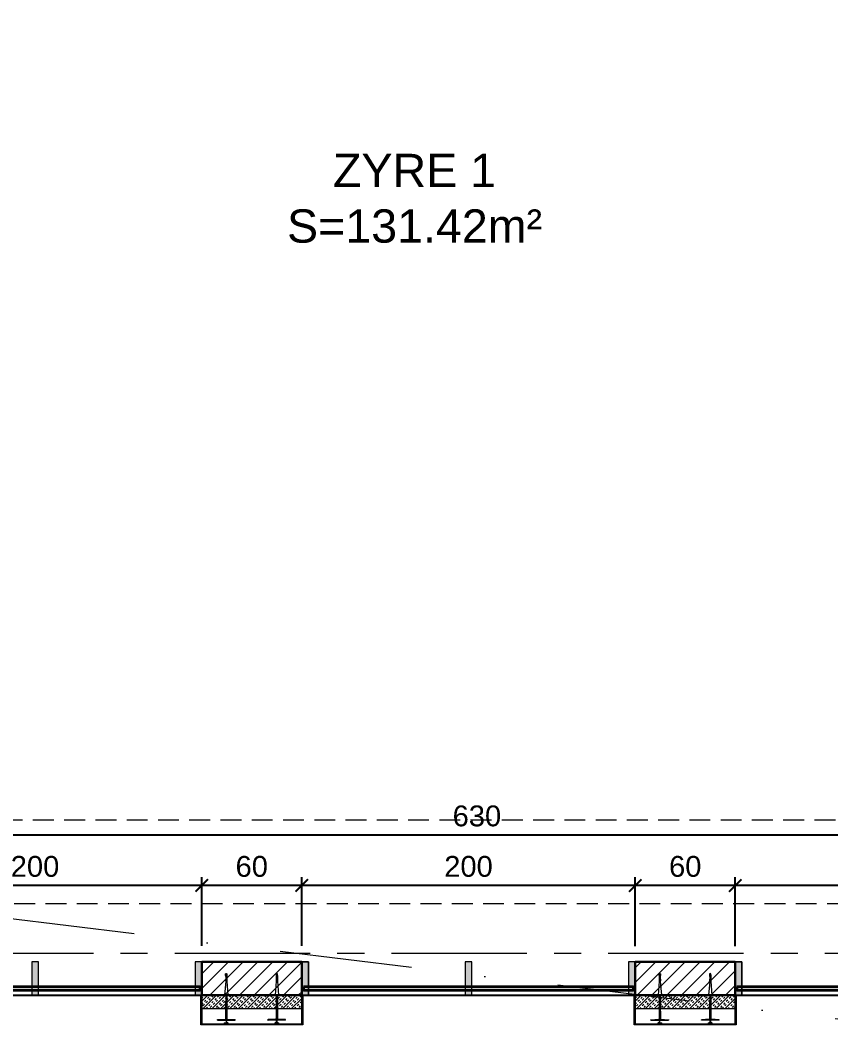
# Model space of a CAD drawing. Header units: centimetres. Extents: x 79741 to 85142, y -55119 to -48201.
# Drawn here: x 80725 to 81211, y -54150 to -53537 of the extents above; entities that cross this region are included whole.
import ezdxf

# ---------------------------------------------------------------- set-up
doc = ezdxf.new("R2010")
doc.units = ezdxf.units.CM
doc.header["$LTSCALE"] = 50
doc.header["$MEASUREMENT"] = 0
for name, pattern in [('AUSGEZOGEN', [0]), ('AXES', [2, 1.25, -0.25, 0.25, -0.25]), ('CACHE', [0.375, 0.25, -0.125]), ('CORNER', [20, 0, -20]), ('Dot & Dashed', [335.138881, 158.75, -88.194444, 0, -88.194437])]:
    doc.linetypes.add(name, pattern=pattern)
doc.layers.get('0').update_dxf_attribs({"color": 8})
for name, color, linetype in [('AXES', 10, 'AXES'), ('BORD', 5, 'Continuous'), ('COTE 50ème', 1, 'Continuous'), ('FASADA', 150, 'Continuous'), ('TEXTE', 7, 'Continuous')]:
    doc.layers.add(name, color=color, linetype=linetype)
for name, color, linetype, lineweight in [('BETON CACHE', 4, 'CACHE', 5), ('ISOLATION', 252, 'Continuous', 0), ('MACONNERIE COUPE', 7, 'Continuous', 30), ('MACONNERIE HACHURE', 253, 'Continuous', 13), ('WD_Corner', 154, 'Continuous', 5), ('WD_Dowel', 154, 'Continuous', 5), ('WD_Text_Legende', 154, 'AUSGEZOGEN', 5)]:
    doc.layers.add(name, color=color, linetype=linetype, lineweight=lineweight)
doc.layers.add('FMULT', color=150, linetype='Continuous', plot=False)
doc.layers.add('WD_Assist1', color=6, linetype='CORNER', lineweight=0, plot=False)
doc.styles.add('RS_TEXT_1.50', font='arial.ttf', dxfattribs={"height": 12.5})
doc.styles.add('RS_TXT_50', font='arial.ttf', dxfattribs={"height": 12.5})
doc.dimstyles.new('RS_50CM_LINEAIRE', dxfattribs={"dimscale": 5, "dimtxt": 12.5, "dimasz": 1.5, "dimexe": 1, "dimexo": 2.5, "dimgap": 1, "dimtad": 1, "dimdec": 1, "dimrnd": 0.5, "dimdsep": 46, "dimtxsty": 'RS_TXT_50', "dimblk1": 'ARCHTICK', "dimblk2": 'ARCHTICK', "dimsah": 1, "dimcen": 2.5, "dimdle": 1, "dimclrt": 4, "dimadec": 0, "dimazin": 2, "dimtfac": 1, "dimtdec": 1, "dimtix": 1, "dimtmove": 2, "dimatfit": 3, "dimfxl": 1, "dimtolj": 1, "dimtzin": 0, "dimarcsym": 0})

# ---------------------------------------------------------------- blocks, each defined once
blk = doc.blocks.new('A$Cb99fd45a')
at = {"layer": 'AXES', "lineweight": 5, "ltscale": 1.3}
blk.add_line((3195, -3235), (-1985, -3235), dxfattribs=at)
blk = doc.blocks.new('ankeri')
at = {"layer": 'WD_Assist1'}
for p, q in [((-29.75, 0.39), (-30, 0)), ((-30, 0), (-29.75, -0.39)), ((-2.76, 0.39), (-29.75, 0.39)), ((-2.54, 0.59), (-2.76, 0.39)), ((-2.32, 5.2), (-2.54, 0.59)), ((-2.22, 5.3), (-2.32, 5.2)), ((-2, 5.3), (-2.22, 5.3)), ((-2, -5.3), (-2, 5.3)), ((-29.75, -0.39), (-2.76, -0.39)), ((-2.76, -0.39), (-2.54, -0.59)), ((-2.54, -0.59), (-2.32, -5.2)), ((-2.32, -5.2), (-2.22, -5.3)), ((-2.22, -5.3), (-2, -5.3))]:
    blk.add_line(p, q, dxfattribs=at)
at = {"layer": 'WD_Corner', "lineweight": 5}
blk.add_lwpolyline([(-2, 0.1), (-1.85, 0.1, -1), (-1.75, 0.1), (-0.25, 0.1, 0.185242), (-0.1, 0.55), (-0.1, 0.72), (-0.15, 0.73), (-0.15, 0.74), (-0.1, 0.75), (-0.1, 0.85), (-0.3, 0.85), (-0.3, 0.8), (-0.32, 0.8), (-0.33, 0.85), (-0.38, 0.85), (-0.5, 0.73), (-0.47, 0.68), (-0.48, 0.68), (-0.53, 0.7), (-0.54, 0.69), (-0.51, 0.65), (-0.54, 0.62), (-0.61, 0.69), (-0.4, 0.9), (-0.1, 0.9), (-0.1, 1.4), (0, 1.4), (0.05, 1.2), (0, 1.2), (0.05, 1.1), (0, 1.1), (0.25, 1), (0, 1), (0, -1), (0.25, -1), (0, -1.1), (0.05, -1.1), (0, -1.2), (0.05, -1.2), (0, -1.4), (-0.1, -1.4), (-0.1, -0.9), (-0.4, -0.9), (-0.61, -0.69), (-0.54, -0.62), (-0.51, -0.65), (-0.54, -0.69), (-0.53, -0.7), (-0.48, -0.68), (-0.47, -0.68), (-0.5, -0.73), (-0.38, -0.85), (-0.33, -0.85), (-0.32, -0.8), (-0.3, -0.8), (-0.3, -0.85), (-0.1, -0.85), (-0.1, -0.75), (-0.15, -0.74), (-0.15, -0.73), (-0.1, -0.72), (-0.1, -0.55, 0.185242), (-0.25, -0.1), (-1.75, -0.1, -1), (-1.85, -0.1), (-2, -0.1)], format="xyb", close=True, dxfattribs=at)
at = {"layer": 'WD_Dowel'}
for p, q in [((-29.75, 0.39), (-30, 0)), ((-30, 0), (-29.75, -0.39)), ((-28.88, 0.39), (-29.75, 0.39)), ((-29.47, 0.05), (-29.25, 0.09)), ((-29.47, 0.05), (-29.47, -0.05)), ((-29.25, 0.29), (-29.04, 0.37)), ((-29.25, 0.29), (-29.25, -0.29)), ((-28.88, 0.39), (-29.04, 0.34)), ((-29.04, 0.34), (-29.04, 0.37)), ((-28.82, 0.39), (-28.88, 0.39)), ((-28.82, 0.39), (-28.82, 0.34)), ((-28.82, 0.34), (-28.66, 0.39)), ((-28.61, 0.39), (-28.66, 0.39)), ((-28.61, 0.39), (-28.66, 0.39)), ((-28.61, 0.39), (-28.61, 0.34)), ((-28.61, 0.34), (-28.44, 0.39)), ((-28.39, 0.39), (-28.44, 0.39)), ((-28.39, 0.39), (-28.39, 0.34)), ((-28.39, 0.34), (-28.23, 0.39)), ((-28.17, 0.39), (-28.23, 0.39)), ((-28.17, 0.39), (-28.17, 0.34)), ((-28.17, 0.34), (-28.01, 0.39)), ((-27.96, 0.39), (-28.01, 0.39)), ((-27.96, 0.39), (-27.96, 0.34)), ((-27.96, 0.34), (-25.61, 0.39)), ((-25.56, 0.39), (-25.61, 0.39)), ((-25.56, 0.39), (-25.56, 0.34)), ((-25.56, 0.34), (-25.4, 0.39)), ((-25.34, 0.39), (-25.4, 0.39)), ((-25.34, 0.34), (-17.05, 0.99)), ((-25.34, 0.39), (-25.34, 0.34)), ((-17, 0.99), (-17.05, 0.99)), ((-17, 0.99), (-17, 0.34)), ((-17, 0.34), (-9.36, 0.39)), ((-9.3, 0.39), (-9.36, 0.39)), ((-9.3, 0.39), (-9.3, 0.34)), ((-9.3, 0.34), (-9.14, 0.39)), ((-9.09, 0.39), (-9.14, 0.39)), ((-9.09, 0.39), (-9.09, 0.34)), ((-9.09, 0.34), (-8.93, 0.39)), ((-8.87, 0.39), (-8.93, 0.39)), ((-8.87, 0.39), (-8.87, 0.34)), ((-8.87, 0.34), (-8.71, 0.39)), ((-8.66, 0.39), (-8.71, 0.39)), ((-8.66, 0.39), (-8.66, 0.34)), ((-8.66, 0.34), (-8.5, 0.39)), ((-8.44, 0.39), (-8.5, 0.39)), ((-8.44, 0.39), (-8.44, 0.34)), ((-8.44, 0.34), (-8.28, 0.39)), ((-8.23, 0.39), (-8.28, 0.39)), ((-8.23, 0.39), (-8.23, 0.34)), ((-8.23, 0.34), (-8.06, 0.39)), ((-8.01, 0.39), (-8.06, 0.39)), ((-8.01, 0.39), (-8.01, 0.34)), ((-8.01, 0.34), (-7.85, 0.39)), ((-7.79, 0.39), (-7.85, 0.39)), ((-7.79, 0.39), (-7.79, 0.34)), ((-7.79, 0.34), (-7.63, 0.39)), ((-7.58, 0.39), (-7.63, 0.39)), ((-7.58, 0.39), (-7.58, 0.34)), ((-7.58, 0.34), (-7.42, 0.39)), ((-7.42, 0.39), (-2.76, 0.39)), ((-2.32, 5.2), (-2.54, 0.74)), ((-2.54, 0.74), (-2.54, -0.74)), ((-2.54, 0.74), (-2.11, 0.74)), ((-2.11, 0.1), (-2.54, 0.1)), ((-2.11, 2.94), (-2.32, 2.94)), ((-2.32, 2.94), (-2.32, 0.74)), ((-2.32, 0.1), (-2.32, 0.74)), ((-2, 5.3), (-2.22, 5.3)), ((-2.11, 5.3), (-2.11, -5.3)), ((-2, 5.3), (-2, -5.3)), ((-29.75, -0.39), (-28.88, -0.39)), ((-29.25, -0.1), (-29.47, -0.05)), ((-29.25, -0.29), (-29.04, -0.37)), ((-29.04, -0.37), (-29.04, -0.34)), ((-29.04, -0.34), (-28.88, -0.39)), ((-28.82, -0.39), (-28.88, -0.39)), ((-28.82, -0.39), (-28.82, -0.34)), ((-28.82, -0.34), (-28.66, -0.39)), ((-28.61, -0.39), (-28.66, -0.39)), ((-28.61, -0.39), (-28.61, -0.34)), ((-28.61, -0.34), (-28.44, -0.39)), ((-28.39, -0.39), (-28.44, -0.39)), ((-28.39, -0.39), (-28.39, -0.34)), ((-28.39, -0.34), (-28.23, -0.39)), ((-28.17, -0.39), (-28.23, -0.39)), ((-28.17, -0.39), (-28.17, -0.34)), ((-28.17, -0.34), (-28.01, -0.39)), ((-27.96, -0.39), (-28.01, -0.39)), ((-27.96, -0.39), (-27.96, -0.34)), ((-27.96, -0.34), (-25.61, -0.39)), ((-25.56, -0.39), (-25.61, -0.39)), ((-25.56, -0.39), (-25.56, -0.34)), ((-25.56, -0.34), (-25.4, -0.39)), ((-25.34, -0.39), (-25.4, -0.39)), ((-25.34, -0.39), (-25.34, -0.34)), ((-25.34, -0.34), (-17.05, -0.99)), ((-17, -0.99), (-17.05, -0.99)), ((-17, -0.99), (-17, -0.34)), ((-17, -0.34), (-9.36, -0.39)), ((-9.3, -0.39), (-9.36, -0.39)), ((-9.3, -0.39), (-9.3, -0.34)), ((-9.3, -0.34), (-9.14, -0.39)), ((-9.09, -0.39), (-9.14, -0.39)), ((-9.09, -0.39), (-9.09, -0.34)), ((-9.09, -0.34), (-8.93, -0.39)), ((-8.87, -0.39), (-8.93, -0.39)), ((-8.87, -0.39), (-8.87, -0.34)), ((-8.87, -0.34), (-8.71, -0.39)), ((-8.66, -0.39), (-8.71, -0.39)), ((-8.66, -0.39), (-8.66, -0.34)), ((-8.66, -0.34), (-8.5, -0.39)), ((-8.44, -0.39), (-8.5, -0.39)), ((-8.44, -0.39), (-8.44, -0.34)), ((-8.44, -0.34), (-8.28, -0.39)), ((-8.23, -0.39), (-8.28, -0.39)), ((-8.23, -0.39), (-8.23, -0.34)), ((-8.23, -0.34), (-8.06, -0.39)), ((-8.01, -0.39), (-8.06, -0.39)), ((-8.01, -0.39), (-8.01, -0.34)), ((-8.01, -0.34), (-7.85, -0.39)), ((-7.79, -0.39), (-7.85, -0.39)), ((-7.79, -0.39), (-7.79, -0.34)), ((-7.79, -0.34), (-7.63, -0.39)), ((-7.58, -0.39), (-7.63, -0.39)), ((-7.58, -0.39), (-7.58, -0.34)), ((-7.58, -0.34), (-7.42, -0.39)), ((-7.42, -0.39), (-2.76, -0.39)), ((-2.11, -0.1), (-2.54, -0.1)), ((-2.54, -0.74), (-2.11, -0.74)), ((-2.54, -0.74), (-2.32, -5.2)), ((-2.32, -0.74), (-2.32, -0.1)), ((-2.22, -2.94), (-2.32, -0.74)), ((-2.11, -2.94), (-2.22, -2.94)), ((-2, -5.3), (-2.22, -5.3))]:
    blk.add_line(p, q, dxfattribs=at)
for centre, major_axis, start_param, end_param in [((-2.76, 0.59), (0.216, 0), -1.570795, 0), ((-2.22, 5.2), (0.108, 0), 1.570796, 3.141593), ((-2.76, -0.59), (-0.216, 0), 3.141593, 4.712389), ((-2.22, -5.2), (0.108, 0), 3.141593, 4.712389)]:
    blk.add_ellipse(centre, major_axis=major_axis, ratio=0.909091, start_param=start_param, end_param=end_param, dxfattribs=at)
blk = doc.blocks.new('_ArchTick')
at = {"color": 0, "linetype": 'ByBlock', "const_width": 0.15}
blk.add_lwpolyline([(-0.5, -0.5), (0.5, 0.5)], dxfattribs=at)
blk = doc.blocks.new('*D932')
at = {"layer": 'COTE 50ème', "color": 0, "lineweight": -2, "ltscale": 0.5, "transparency": 16777216}
for p, q in [((80573.9, -54134.86), (80573.9, -54472.62)), ((81873.66, -54264.86), (81873.66, -54472.62)), ((80568.9, -54467.62), (81878.66, -54467.62))]:
    blk.add_line(p, q, dxfattribs=at)
at = {"layer": 'Defpoints', "color": 0, "ltscale": 0.5, "transparency": 16777216}
for p in [(80573.9, -54122.36), (81873.66, -54252.36), (81873.66, -54467.62)]:
    blk.add_point(p, dxfattribs=at)
at = {"layer": 'COTE 50ème', "color": 0, "lineweight": -2, "ltscale": 0.5, "transparency": 16777216, "xscale": 7.5, "yscale": 7.5, "zscale": 7.5, "rotation": 180}
blk.add_blockref('_ArchTick', (80573.9, -54467.62), dxfattribs=at)
at = {"layer": 'COTE 50ème', "color": 0, "lineweight": -2, "ltscale": 0.5, "transparency": 16777216, "xscale": 7.5, "yscale": 7.5, "zscale": 7.5}
blk.add_blockref('_ArchTick', (81873.66, -54467.62), dxfattribs=at)
at = {"layer": 'COTE 50ème', "color": 4, "ltscale": 0.5, "transparency": 16777216, "insert": (81223.78, -54456.23), "char_height": 12.5, "attachment_point": 5, "style": 'RS_TXT_50'}
blk.add_mtext('\\A1;1300', dxfattribs=at)
blk = doc.blocks.new('*D946')
at = {"layer": 'COTE 50ème', "color": 0, "lineweight": -2, "ltscale": 0.5, "transparency": 16777216}
for p, q in [((81318.64, -54026.23), (80678.64, -54026.23)), ((81313.64, -54059.86), (81313.64, -54021.23)), ((80683.64, -54029.86), (80683.64, -54031.23))]:
    blk.add_line(p, q, dxfattribs=at)
at = {"layer": 'Defpoints', "color": 0, "ltscale": 0.5, "transparency": 16777216}
for p in [(80683.64, -54017.36), (80683.64, -54026.23), (81313.64, -54072.36)]:
    blk.add_point(p, dxfattribs=at)
at = {"layer": 'COTE 50ème', "color": 0, "lineweight": -2, "ltscale": 0.5, "transparency": 16777216, "xscale": 7.5, "yscale": 7.5, "zscale": 7.5, "rotation": 180}
blk.add_blockref('_ArchTick', (80683.64, -54026.23), dxfattribs=at)
at = {"layer": 'COTE 50ème', "color": 0, "lineweight": -2, "ltscale": 0.5, "transparency": 16777216, "xscale": 7.5, "yscale": 7.5, "zscale": 7.5}
blk.add_blockref('_ArchTick', (81313.64, -54026.23), dxfattribs=at)
at = {"layer": 'COTE 50ème', "color": 4, "ltscale": 0.5, "transparency": 16777216, "insert": (80998.64, -54014.85), "char_height": 12.5, "attachment_point": 5, "style": 'RS_TXT_50'}
blk.add_mtext('\\A1;630', dxfattribs=at)
blk = doc.blocks.new('*D1137')
at = {"layer": 'COTE 50ème', "color": 0, "lineweight": -2, "ltscale": 0.5, "transparency": 16777216}
for p, q in [((81313.64, -54056.53), (81148.6, -54056.53)), ((81153.6, -54092.85), (81153.6, -54051.53)), ((81308.64, -54090.08), (81308.64, -54051.53))]:
    blk.add_line(p, q, dxfattribs=at)
at = {"layer": 'Defpoints', "color": 0, "ltscale": 0.5, "transparency": 16777216}
for p in [(81153.6, -54056.53), (81153.6, -54105.35), (81308.64, -54102.58)]:
    blk.add_point(p, dxfattribs=at)
at = {"layer": 'COTE 50ème', "color": 0, "lineweight": -2, "ltscale": 0.5, "transparency": 16777216, "xscale": 7.5, "yscale": 7.5, "zscale": 7.5, "rotation": 180}
blk.add_blockref('_ArchTick', (81153.6, -54056.53), dxfattribs=at)
at = {"layer": 'COTE 50ème', "color": 0, "lineweight": -2, "ltscale": 0.5, "transparency": 16777216, "xscale": 7.5, "yscale": 7.5, "zscale": 7.5}
blk.add_blockref('_ArchTick', (81308.64, -54056.53), dxfattribs=at)
at = {"layer": 'COTE 50ème', "color": 4, "ltscale": 0.5, "transparency": 16777216, "insert": (81231.12, -54045.14), "char_height": 12.5, "attachment_point": 5, "style": 'RS_TXT_50'}
blk.add_mtext('\\A1;155', dxfattribs=at)
blk = doc.blocks.new('*D1138')
at = {"layer": 'COTE 50ème', "color": 0, "lineweight": -2, "ltscale": 0.5, "transparency": 16777216}
for p, q in [((81158.6, -54056.53), (81088.6, -54056.53)), ((81093.6, -54092.85), (81093.6, -54051.53)), ((81153.6, -54092.85), (81153.6, -54051.53))]:
    blk.add_line(p, q, dxfattribs=at)
at = {"layer": 'Defpoints', "color": 0, "ltscale": 0.5, "transparency": 16777216}
for p in [(81093.6, -54056.53), (81093.6, -54105.35), (81153.6, -54105.35)]:
    blk.add_point(p, dxfattribs=at)
at = {"layer": 'COTE 50ème', "color": 0, "lineweight": -2, "ltscale": 0.5, "transparency": 16777216, "xscale": 7.5, "yscale": 7.5, "zscale": 7.5, "rotation": 180}
blk.add_blockref('_ArchTick', (81093.6, -54056.53), dxfattribs=at)
at = {"layer": 'COTE 50ème', "color": 0, "lineweight": -2, "ltscale": 0.5, "transparency": 16777216, "xscale": 7.5, "yscale": 7.5, "zscale": 7.5}
blk.add_blockref('_ArchTick', (81153.6, -54056.53), dxfattribs=at)
at = {"layer": 'COTE 50ème', "color": 4, "ltscale": 0.5, "transparency": 16777216, "insert": (81123.6, -54045.14), "char_height": 12.5, "attachment_point": 5, "style": 'RS_TXT_50'}
blk.add_mtext('\\A1;60', dxfattribs=at)
blk = doc.blocks.new('*D1139')
at = {"layer": 'COTE 50ème', "color": 0, "lineweight": -2, "ltscale": 0.5, "transparency": 16777216}
for p, q in [((81098.6, -54056.53), (80888.6, -54056.53)), ((80893.6, -54092.84), (80893.6, -54051.53)), ((81093.6, -54092.85), (81093.6, -54051.53))]:
    blk.add_line(p, q, dxfattribs=at)
at = {"layer": 'Defpoints', "color": 0, "ltscale": 0.5, "transparency": 16777216}
for p in [(80893.6, -54056.53), (80893.6, -54105.34), (81093.6, -54105.35)]:
    blk.add_point(p, dxfattribs=at)
at = {"layer": 'COTE 50ème', "color": 0, "lineweight": -2, "ltscale": 0.5, "transparency": 16777216, "xscale": 7.5, "yscale": 7.5, "zscale": 7.5, "rotation": 180}
blk.add_blockref('_ArchTick', (80893.6, -54056.53), dxfattribs=at)
at = {"layer": 'COTE 50ème', "color": 0, "lineweight": -2, "ltscale": 0.5, "transparency": 16777216, "xscale": 7.5, "yscale": 7.5, "zscale": 7.5}
blk.add_blockref('_ArchTick', (81093.6, -54056.53), dxfattribs=at)
at = {"layer": 'COTE 50ème', "color": 4, "ltscale": 0.5, "transparency": 16777216, "insert": (80993.6, -54045.14), "char_height": 12.5, "attachment_point": 5, "style": 'RS_TXT_50'}
blk.add_mtext('\\A1;200', dxfattribs=at)
blk = doc.blocks.new('*D1140')
at = {"layer": 'COTE 50ème', "color": 0, "lineweight": -2, "ltscale": 0.5, "transparency": 16777216}
for p, q in [((80898.6, -54056.53), (80828.6, -54056.53)), ((80833.6, -54092.84), (80833.6, -54051.53)), ((80893.6, -54092.84), (80893.6, -54051.53))]:
    blk.add_line(p, q, dxfattribs=at)
at = {"layer": 'Defpoints', "color": 0, "ltscale": 0.5, "transparency": 16777216}
for p in [(80833.6, -54056.53), (80833.6, -54105.34), (80893.6, -54105.34)]:
    blk.add_point(p, dxfattribs=at)
at = {"layer": 'COTE 50ème', "color": 0, "lineweight": -2, "ltscale": 0.5, "transparency": 16777216, "xscale": 7.5, "yscale": 7.5, "zscale": 7.5, "rotation": 180}
blk.add_blockref('_ArchTick', (80833.6, -54056.53), dxfattribs=at)
at = {"layer": 'COTE 50ème', "color": 0, "lineweight": -2, "ltscale": 0.5, "transparency": 16777216, "xscale": 7.5, "yscale": 7.5, "zscale": 7.5}
blk.add_blockref('_ArchTick', (80893.6, -54056.53), dxfattribs=at)
at = {"layer": 'COTE 50ème', "color": 4, "ltscale": 0.5, "transparency": 16777216, "insert": (80863.6, -54045.14), "char_height": 12.5, "attachment_point": 5, "style": 'RS_TXT_50'}
blk.add_mtext('\\A1;60', dxfattribs=at)
blk = doc.blocks.new('*D1141')
at = {"layer": 'COTE 50ème', "color": 0, "lineweight": -2, "ltscale": 0.5, "transparency": 16777216}
for p, q in [((80838.6, -54056.53), (80628.6, -54056.53)), ((80633.6, -54092.84), (80633.6, -54051.53)), ((80833.6, -54092.84), (80833.6, -54051.53))]:
    blk.add_line(p, q, dxfattribs=at)
at = {"layer": 'Defpoints', "color": 0, "ltscale": 0.5, "transparency": 16777216}
for p in [(80633.6, -54056.53), (80633.6, -54105.34), (80833.6, -54105.34)]:
    blk.add_point(p, dxfattribs=at)
at = {"layer": 'COTE 50ème', "color": 0, "lineweight": -2, "ltscale": 0.5, "transparency": 16777216, "xscale": 7.5, "yscale": 7.5, "zscale": 7.5, "rotation": 180}
blk.add_blockref('_ArchTick', (80633.6, -54056.53), dxfattribs=at)
at = {"layer": 'COTE 50ème', "color": 0, "lineweight": -2, "ltscale": 0.5, "transparency": 16777216, "xscale": 7.5, "yscale": 7.5, "zscale": 7.5}
blk.add_blockref('_ArchTick', (80833.6, -54056.53), dxfattribs=at)
at = {"layer": 'COTE 50ème', "color": 4, "ltscale": 0.5, "transparency": 16777216, "insert": (80733.6, -54045.14), "char_height": 12.5, "attachment_point": 5, "style": 'RS_TXT_50'}
blk.add_mtext('\\A1;200', dxfattribs=at)
blk = doc.blocks.new('*D975')
at = {"layer": 'COTE 50ème', "color": 0, "lineweight": -2, "ltscale": 0.5, "transparency": 16777216}
for p, q in [((80340.38, -53909.72), (80340.38, -54518.51)), ((84068.65, -54404.9), (84068.65, -54518.51)), ((84073.65, -54513.51), (80335.38, -54513.51))]:
    blk.add_line(p, q, dxfattribs=at)
at = {"layer": 'Defpoints', "color": 0, "ltscale": 0.5, "transparency": 16777216}
for p in [(80340.38, -53897.22), (84068.65, -54392.4), (80340.38, -54513.51)]:
    blk.add_point(p, dxfattribs=at)
at = {"layer": 'COTE 50ème', "color": 0, "lineweight": -2, "ltscale": 0.5, "transparency": 16777216, "xscale": 7.5, "yscale": 7.5, "zscale": 7.5, "rotation": 180}
blk.add_blockref('_ArchTick', (80340.38, -54513.51), dxfattribs=at)
at = {"layer": 'COTE 50ème', "color": 0, "lineweight": -2, "ltscale": 0.5, "transparency": 16777216, "xscale": 7.5, "yscale": 7.5, "zscale": 7.5}
blk.add_blockref('_ArchTick', (84068.65, -54513.51), dxfattribs=at)
at = {"layer": 'COTE 50ème', "color": 4, "ltscale": 0.5, "transparency": 16777216, "insert": (82204.51, -54502.13), "char_height": 12.5, "attachment_point": 5, "style": 'RS_TXT_50'}
blk.add_mtext('\\A1;3728.5', dxfattribs=at)
blk = doc.blocks.new('*D986')
at = {"layer": 'COTE 50ème', "color": 0, "lineweight": -2, "ltscale": 0.5, "transparency": 16777216}
for p, q in [((80170.73, -49717.36), (80170.73, -54397.38)), ((81866.14, -49722.36), (80165.73, -49722.36)), ((83086.14, -54392.38), (80165.73, -54392.38))]:
    blk.add_line(p, q, dxfattribs=at)
at = {"layer": 'Defpoints', "color": 0, "ltscale": 0.5, "transparency": 16777216}
for p in [(81878.64, -49722.36), (80170.73, -54392.38), (83098.64, -54392.38)]:
    blk.add_point(p, dxfattribs=at)
at = {"layer": 'COTE 50ème', "color": 0, "lineweight": -2, "ltscale": 0.5, "transparency": 16777216, "xscale": 7.5, "yscale": 7.5, "zscale": 7.5}
for p, rotation in [((80170.73, -49722.36), 90), ((80170.73, -54392.38), 270)]:
    blk.add_blockref('_ArchTick', p, dxfattribs=dict(at, rotation=rotation))
at = {"layer": 'COTE 50ème', "color": 4, "ltscale": 0.5, "transparency": 16777216, "insert": (80159.35, -52057.37), "char_height": 12.5, "attachment_point": 5, "rotation": 90, "style": 'RS_TXT_50'}
blk.add_mtext('\\A1;4670', dxfattribs=at)
blk = doc.blocks.new('*D987')
at = {"layer": 'COTE 50ème', "color": 0, "lineweight": -2, "ltscale": 0.5, "transparency": 16777216}
for p, q in [((80221.21, -54117.36), (80221.21, -54257.36)), ((80561.4, -54122.36), (80216.21, -54122.36)), ((81860.56, -54252.36), (80216.21, -54252.36))]:
    blk.add_line(p, q, dxfattribs=at)
at = {"layer": 'Defpoints', "color": 0, "ltscale": 0.5, "transparency": 16777216}
for p in [(80573.9, -54122.36), (80221.21, -54252.36), (81873.06, -54252.36)]:
    blk.add_point(p, dxfattribs=at)
at = {"layer": 'COTE 50ème', "color": 0, "lineweight": -2, "ltscale": 0.5, "transparency": 16777216, "xscale": 7.5, "yscale": 7.5, "zscale": 7.5}
for p, rotation in [((80221.21, -54122.36), 90), ((80221.21, -54252.36), 270)]:
    blk.add_blockref('_ArchTick', p, dxfattribs=dict(at, rotation=rotation))
at = {"layer": 'COTE 50ème', "color": 4, "ltscale": 0.5, "transparency": 16777216, "insert": (80209.82, -54187.36), "char_height": 12.5, "attachment_point": 5, "rotation": 90, "style": 'RS_TXT_50'}
blk.add_mtext('\\A1;130', dxfattribs=at)

msp = doc.modelspace()

# ---------------------------------------------------------------- hatches: boundary and pattern name
at = {"layer": 'FASADA', "linetype": 'Continuous', "lineweight": 15}
for points in [[(80735.6, -54102.38), (80731.6, -54102.38), (80731.6, -54122.38), (80735.6, -54122.38)], [(80833.6, -54102.38), (80829.6, -54102.38), (80829.6, -54122.38), (80833.6, -54122.38)], [(80893.6, -54102.39), (80893.6, -54122.39), (80897.6, -54122.39), (80897.6, -54102.39)], [(80897.6, -54102.39), (80893.6, -54102.39), (80893.6, -54122.39), (80897.6, -54122.39)], [(80995.6, -54102.39), (80991.6, -54102.39), (80991.6, -54122.39), (80995.6, -54122.39)], [(81093.6, -54102.39), (81089.6, -54102.39), (81089.6, -54122.39), (81093.6, -54122.39)], [(81153.6, -54102.4), (81153.6, -54122.4), (81157.6, -54122.4), (81157.6, -54102.4)], [(81157.6, -54102.4), (81153.6, -54102.4), (81153.6, -54122.4), (81157.6, -54122.4)]]:
    msp.add_hatch(color=256, dxfattribs=at).paths.add_polyline_path(points)
at = {"layer": 'FASADA', "linetype": 'Continuous', "lineweight": 0}
for points in [[(80634.6, -54117.38), (80634.6, -54119.38), (80829.6, -54119.38), (80829.6, -54117.38)], [(80894.6, -54117.39), (80894.6, -54119.39), (81089.6, -54119.39), (81089.6, -54117.39)], [(81154.6, -54117.4), (81154.6, -54119.4), (81308.64, -54119.4), (81308.64, -54117.4)]]:
    msp.add_hatch(color=256, dxfattribs=at).paths.add_polyline_path(points)
at = {"layer": 'ISOLATION', "transparency": 33554687}
h = msp.add_hatch(dxfattribs=at)
h.set_pattern_fill('INSUL', color=256, scale=10, angle=224.99751)
h.set_pattern_definition([(224.997506, (149969.493, -104097.7453), (2.651535, -2.65176585), []), (224.997506, (149970.377, -104098.6292), (2.651535, -2.65176585), [1.25, -1.25]), (224.997506, (149971.261, -104099.513), (2.651535, -2.65176585), [1.25, -1.25])])
h.paths.add_polyline_path([(80893.6, -54122.38), (80833.6, -54122.37), (80833.6, -54130.37), (80893.6, -54130.38)])
h = msp.add_hatch(dxfattribs=at)
h.set_pattern_fill('INSUL', color=256, scale=10, angle=224.99751)
h.set_pattern_definition([(224.997506, (150229.4914, -104097.7566), (2.651535, -2.65176585), []), (224.997506, (150230.3752, -104098.6406), (2.651535, -2.65176585), [1.25, -1.25]), (224.997506, (150231.259, -104099.5245), (2.651535, -2.65176585), [1.25, -1.25])])
h.paths.add_polyline_path([(81153.6, -54122.39), (81093.6, -54122.38), (81093.6, -54130.38), (81153.6, -54130.39)])
at = {"layer": 'MACONNERIE HACHURE'}
h = msp.add_hatch(dxfattribs=at)
h.set_pattern_fill('ANSI31', color=256, scale=50, style=0)
h.set_pattern_definition([(45, (6400.0336, 9369.2044), (-4.4194174, 4.4194174), [])])
h.paths.add_polyline_path([(80623.01, -49875.63), (80682.68, -49869.3), (80680.57, -49849.42), (80620.9, -49855.74)])
h.paths.add_polyline_path([(80881.56, -49848.21), (80941.23, -49841.89), (80939.12, -49822), (80879.45, -49828.32)])
h.paths.add_polyline_path([(81140.11, -49820.79), (81199.78, -49814.47), (81197.67, -49794.58), (81138, -49800.9)])
h.paths.add_polyline_path([(81398.66, -49793.37), (81458.33, -49787.05), (81456.22, -49767.16), (81396.55, -49773.48)])
h.paths.add_polyline_path([(81657.21, -49765.95), (81716.88, -49759.63), (81714.77, -49739.74), (81655.1, -49746.07)])
h.paths.add_polyline_path([(81841.05, -49746.46), (81898.64, -49740.35), (81898.61, -49720.24), (81838.94, -49726.57)])
h.paths.add_polyline_path([(81952.19, -49754.58), (82010.8, -49767.42), (82015.07, -49747.88), (81956.46, -49735.05)])
h.paths.add_polyline_path([(82206.17, -49810.19), (82264.78, -49823.02), (82269.06, -49803.49), (82210.45, -49790.65)])
h.paths.add_polyline_path([(82460.15, -49865.8), (82518.76, -49878.63), (82523.04, -49859.09), (82464.43, -49846.26)])
h.paths.add_polyline_path([(82668.7, -49876.19), (82726.79, -49861.17), (82721.78, -49841.81), (82663.69, -49856.83)])
h.paths.add_polyline_path([(82920.42, -49811.09), (82978.51, -49796.07), (82973.5, -49776.71), (82915.41, -49791.73)])
h.paths.add_polyline_path([(83169.5, -49736.5), (83211.92, -49778.93), (83226.06, -49764.79), (83183.64, -49722.36)])
h.paths.add_polyline_path([(83413.64, -49987.72), (83413.64, -50000.36), (83433.64, -50000.36), (83433.64, -49972.36), (83407.64, -49946.36), (83389.96, -49964.04)])
h.paths.add_polyline_path([(83413.64, -50200.36), (83413.64, -50260.36), (83433.64, -50260.36), (83433.64, -50200.36)])
h.paths.add_polyline_path([(83413.64, -50460.36), (83413.64, -50520.36), (83433.64, -50520.36), (83433.64, -50460.36)])
h.paths.add_polyline_path([(83413.64, -50720.36), (83413.64, -50780.36), (83433.64, -50780.36), (83433.64, -50720.36)])
h.paths.add_polyline_path([(83413.64, -50980.36), (83413.64, -51040.36), (83433.64, -51040.36), (83433.64, -50980.36)])
h.paths.add_polyline_path([(83413.64, -51240.36), (83413.64, -51300.36), (83433.64, -51300.36), (83433.64, -51240.36)])
h.paths.add_polyline_path([(83413.64, -51500.36), (83413.64, -51560.36), (83433.64, -51560.36), (83433.64, -51500.36)])
h.paths.add_polyline_path([(83908.27, -51911.41), (83966.69, -51925.07), (83971.25, -51905.6), (83912.82, -51891.93)])
h.paths.add_polyline_path([(83655.08, -51852.21), (83713.5, -51865.87), (83718.05, -51846.39), (83659.63, -51832.73)])
h.paths.add_polyline_path([(83401.88, -51793.01), (83460.31, -51806.67), (83464.86, -51787.2), (83406.44, -51773.53)])
h.paths.add_polyline_path([(84048.64, -53468.48), (83968.64, -53468.48), (83968.64, -53447.36), (83943.64, -53447.36), (83943.64, -53468.48), (83943.64, -53493.48), (84048.64, -53493.49)])
h.paths.add_polyline_path([(84048.63, -54248.55), (84048.63, -54308.55), (84068.63, -54308.55), (84068.63, -54248.55)])
h.paths.add_polyline_path([(84048.64, -53988.52), (84048.63, -54048.52), (84068.63, -54048.52), (84068.64, -53988.52)])
h.paths.add_polyline_path([(84048.64, -53728.5), (84048.63, -53788.5), (84068.63, -53788.5), (84068.64, -53728.5)])
h.paths.add_polyline_path([(84048.64, -53468.48), (84048.63, -53528.48), (84068.63, -53528.48), (84068.64, -53468.48)])
h.paths.add_polyline_path([(84048.64, -53208.46), (84048.63, -53268.46), (84068.63, -53268.46), (84068.64, -53208.46)])
h.paths.add_polyline_path([(84048.64, -52948.44), (84048.63, -53008.44), (84068.63, -53008.44), (84068.64, -52948.44)])
h.paths.add_polyline_path([(84048.64, -52688.42), (84048.63, -52748.42), (84068.63, -52748.42), (84068.64, -52688.42)])
h.paths.add_polyline_path([(84048.64, -52428.4), (84048.63, -52488.4), (84068.63, -52488.4), (84068.64, -52428.4)])
h.paths.add_polyline_path([(84048.64, -52168.38), (84048.63, -52228.38), (84068.63, -52228.38), (84068.64, -52168.38)])
h.paths.add_polyline_path([(84048.64, -51923.68), (84048.63, -51968.35), (84068.63, -51968.35), (84068.64, -51923.68)])
h.paths.add_polyline_path([(83313.57, -54372.36), (83253.57, -54372.36), (83253.57, -54392.36), (83313.57, -54392.36)])
h.paths.add_polyline_path([(83573.6, -54372.36), (83513.6, -54372.36), (83513.6, -54392.36), (83573.6, -54392.36)])
h.paths.add_polyline_path([(83833.62, -54372.36), (83773.62, -54372.36), (83773.62, -54392.36), (83833.62, -54392.36)])
h.paths.add_polyline_path([(84068.65, -54372.4), (84033.64, -54372.36), (84033.64, -54392.36), (84068.65, -54392.4)])
h.paths.add_polyline_path([(82968.66, -54232.4), (82908.66, -54232.4), (82908.66, -54252.4), (82968.66, -54252.4)])
h.paths.add_polyline_path([(82708.64, -54232.39), (82648.64, -54232.38), (82648.64, -54252.38), (82708.64, -54252.39)])
h.paths.add_polyline_path([(82508.64, -54232.37), (82393.7, -54232.36), (82393.7, -54252.36), (82508.64, -54252.37)])
h.paths.add_polyline_path([(82193.68, -54232.38), (82133.68, -54232.38), (82133.68, -54252.38), (82193.68, -54252.38)])
h.paths.add_polyline_path([(81933.66, -54232.37), (81873.66, -54232.36), (81873.66, -54252.36), (81933.66, -54252.37)])
h.paths.add_polyline_path([(81628.64, -54102.35), (81568.64, -54102.35), (81568.64, -54122.35), (81628.64, -54122.35)])
h.paths.add_polyline_path([(81368.64, -54102.39), (81308.64, -54102.38), (81308.64, -54122.38), (81368.64, -54122.39)])
h.paths.add_polyline_path([(81153.6, -54102.39), (81093.6, -54102.38), (81093.6, -54122.38), (81153.6, -54122.39)])
h.paths.add_polyline_path([(80893.6, -54102.38), (80833.6, -54102.37), (80833.6, -54122.37), (80893.6, -54122.38)])
h.paths.add_polyline_path([(80633.6, -54102.36), (80573.6, -54102.36), (80573.6, -54122.36), (80633.6, -54122.36)])
h.paths.add_polyline_path([(80360.32, -53895.53), (80357.04, -53835.61), (80337.07, -53836.71), (80340.35, -53896.62)])
h.paths.add_polyline_path([(80345.25, -53635.96), (80341.97, -53576.05), (80322, -53577.15), (80325.28, -53637.06)])
h.paths.add_polyline_path([(80330.18, -53376.4), (80326.9, -53316.49), (80306.93, -53317.58), (80310.21, -53377.49)])
h.paths.add_polyline_path([(80315.11, -53116.84), (80311.82, -53056.93), (80291.85, -53058.02), (80295.14, -53117.93)])
h.paths.add_polyline_path([(80353.91, -52358.91), (80372.43, -52301.84), (80353.4, -52295.67), (80334.89, -52352.74)])
h.paths.add_polyline_path([(80434.15, -52111.6), (80452.66, -52054.53), (80433.64, -52048.35), (80415.12, -52105.43)])
h.paths.add_polyline_path([(80281.71, -52598.79), (80281.71, -52538.79), (80261.71, -52538.79), (80261.71, -52598.79)])
h.paths.add_polyline_path([(80452.88, -52099.27), (80452.88, -52039.27), (80432.88, -52039.26), (80432.88, -52099.26)])
h.paths.add_polyline_path([(80431.63, -51838.27), (80425.28, -51778.61), (80405.4, -51780.72), (80411.74, -51840.39)])
h.paths.add_polyline_path([(80404.14, -51579.73), (80397.8, -51520.06), (80377.91, -51522.18), (80384.25, -51581.84)])
h.paths.add_polyline_path([(80372.05, -51323.31), (80372.08, -51263.31), (80352.08, -51263.3), (80352.05, -51323.3)])
h.paths.add_polyline_path([(80383.35, -51123.63), (80388.14, -51063.83), (80368.21, -51062.23), (80363.41, -51122.04)])
h.paths.add_polyline_path([(80404.13, -50864.47), (80408.93, -50804.66), (80388.99, -50803.06), (80384.2, -50862.87)])
h.paths.add_polyline_path([(80424.92, -50605.3), (80429.71, -50545.49), (80409.78, -50543.89), (80404.98, -50603.7)])
h.paths.add_polyline_path([(80445.7, -50346.13), (80450.5, -50286.32), (80430.56, -50284.72), (80425.77, -50344.53)])
h.paths.add_polyline_path([(80466.49, -50086.96), (80471.29, -50027.16), (80451.35, -50025.56), (80446.55, -50085.36)])
h.paths.add_polyline_path([(82609.89, -52528.86), (82613.64, -52528.86), (82613.64, -52526.36), (82609.89, -52526.36)], flags=17)
h.paths.add_polyline_path([(80433.64, -52017.36), (80433.64, -52037.36), (80533.64, -52037.36), (80533.64, -52017.36)])
h.paths.add_polyline_path([(81313.39, -52017.36), (81313.39, -52037.36), (81348.64, -52037.36), (81348.64, -52017.36)])
h.paths.add_polyline_path([(82129.64, -51780.36), (81793.64, -51780.36), (81793.64, -51760.36), (82129.64, -51760.36)])
h.paths.add_polyline_path([(81878.64, -50647.36), (81898.64, -50647.36), (81898.64, -50022.36), (81878.64, -50022.36)])
h.paths.add_polyline_path([(81878.64, -49972.36), (81898.64, -49972.36), (81898.64, -49722.36), (81878.64, -49722.36)])
h.paths.add_polyline_path([(82583.64, -49972.36), (82603.64, -49972.36), (82603.64, -49872.36), (82583.64, -49872.36)])
h.paths.add_polyline_path([(82583.64, -50647.36), (82603.64, -50647.36), (82603.64, -50022.36), (82583.64, -50022.36)])
h.paths.add_polyline_path([(82583.64, -51247.36), (82603.64, -51247.36), (82603.64, -50697.36), (82583.64, -50697.36)])
h.paths.add_polyline_path([(82453.64, -51780.36), (82733.64, -51780.36), (82733.64, -51760.36), (82603.64, -51760.36), (82603.64, -51297.36), (82583.64, -51297.36), (82583.64, -51760.36), (82453.64, -51760.36)])
h.paths.add_polyline_path([(83057.64, -51780.36), (83433.64, -51780.36), (83433.64, -51760.36), (83057.64, -51760.36)])
h.paths.add_polyline_path([(81368.64, -52087.36), (81388.64, -52087.36), (81388.64, -52037.36), (81368.64, -52037.36)])
h.paths.add_polyline_path([(81498.64, -52037.36), (81768.64, -52037.36), (81768.64, -52012.36), (81498.64, -52012.36)])
h.paths.add_polyline_path([(82733.64, -52082.36), (83003.64, -52082.36), (83003.64, -52057.36), (82733.64, -52057.36)])
h.paths.add_polyline_path([(81363.64, -53972.36), (81343.64, -53972.36), (81343.64, -53372.36), (81363.64, -53372.36)])
h.paths.add_polyline_path([(82488.64, -54252.36), (82508.64, -54252.36), (82508.64, -54122.36), (82488.64, -54122.36)])
h.paths.add_polyline_path([(82184.89, -53105.36), (82154.89, -53105.36), (82154.89, -53085.36), (82234.89, -53085.36), (82234.89, -53105.36), (82204.89, -53105.36), (82204.89, -53749.86), (82508.64, -53749.86), (82508.64, -54072.36), (82488.64, -54072.36), (82488.64, -53769.86), (82184.89, -53769.86)])
h.paths.add_polyline_path([(83133.64, -53417.36), (83818.64, -53417.36), (83818.64, -53397.36), (83133.64, -53397.36)])
h.paths.add_polyline_path([(82558.89, -53085.36), (82603.64, -53085.36), (82603.64, -53105.36), (82558.89, -53105.36)])
h.paths.add_polyline_path([(81768.64, -53323.36), (81788.64, -53323.36), (81788.64, -53105.36), (81830.89, -53105.36), (81830.89, -53085.36), (81788.64, -53085.36), (81788.64, -52847.36), (81768.64, -52847.36)])
h.paths.add_polyline_path([(81343.64, -53222.36), (81363.64, -53222.36), (81363.64, -52927.36), (81343.64, -52927.36)])
h.paths.add_polyline_path([(82344.89, -52786.36), (82344.89, -52876.36), (82603.64, -52876.36), (82603.64, -52896.36), (82184.89, -52896.36), (82184.89, -52721.86), (82204.89, -52721.86), (82204.89, -52876.36), (82324.89, -52876.36), (82324.89, -52786.36)])
h.paths.add_polyline_path([(82344.89, -52361.86), (82344.89, -52351.86), (82324.89, -52351.86), (82324.89, -52391.86), (82344.89, -52391.86), (82344.89, -52381.86), (82678.64, -52381.86), (82678.64, -52421.86), (82708.64, -52421.86), (82708.64, -52416.86), (82683.64, -52416.86), (82683.64, -52381.86), (82708.64, -52381.86), (82708.64, -52361.86), (82683.64, -52361.86), (82683.64, -52326.86), (82708.64, -52326.86), (82708.64, -52321.86), (82678.64, -52321.86), (82678.64, -52361.86)])
h.paths.add_polyline_path([(82436.14, -52528.86), (82436.14, -52526.36), (82429.89, -52526.36), (82429.89, -52528.86), (82433.64, -52528.86), (82433.64, -52656.36), (82436.14, -52656.36)], flags=17)
h.paths.add_polyline_path([(82344.89, -52526.36), (82349.89, -52526.36), (82349.89, -52528.86), (82347.39, -52528.86), (82347.39, -52656.36), (82344.89, -52656.36)], flags=17)
h.paths.add_polyline_path([(82524.89, -52528.86), (82524.89, -52526.36), (82518.64, -52526.36), (82518.64, -52528.86), (82522.39, -52528.86), (82522.39, -52656.36), (82524.89, -52656.36)], flags=17)
h.paths.add_polyline_path([(82433.64, -52526.36), (82438.64, -52526.36), (82438.64, -52528.86), (82436.14, -52528.86), (82436.14, -52656.36), (82433.64, -52656.36)], flags=17)
h.paths.add_polyline_path([(82522.39, -52526.36), (82527.39, -52526.36), (82527.39, -52528.86), (82524.89, -52528.86), (82524.89, -52656.36), (82522.39, -52656.36)], flags=17)
h.paths.add_polyline_path([(82436.14, -52214.86), (82436.14, -52217.36), (82429.89, -52217.36), (82429.89, -52214.86), (82433.64, -52214.86), (82433.64, -52082.36), (82436.14, -52082.36)], flags=17)
h.paths.add_polyline_path([(82344.89, -52217.36), (82349.89, -52217.36), (82349.89, -52214.86), (82347.39, -52214.86), (82347.39, -52082.36), (82344.89, -52082.36)], flags=17)
h.paths.add_polyline_path([(82524.89, -52214.86), (82524.89, -52217.36), (82518.64, -52217.36), (82518.64, -52214.86), (82522.39, -52214.86), (82522.39, -52082.36), (82524.89, -52082.36)], flags=17)
h.paths.add_polyline_path([(82433.64, -52217.36), (82438.64, -52217.36), (82438.64, -52214.86), (82436.14, -52214.86), (82436.14, -52082.36), (82433.64, -52082.36)], flags=17)
h.paths.add_polyline_path([(82613.64, -52214.86), (82613.64, -52217.36), (82607.39, -52217.36), (82607.39, -52214.86), (82611.14, -52214.86), (82611.14, -52107.36), (82613.64, -52107.36)])
h.paths.add_polyline_path([(82522.39, -52217.36), (82527.39, -52217.36), (82527.39, -52214.86), (82524.89, -52214.86), (82524.89, -52082.36), (82522.39, -52082.36)], flags=17)
h.paths.add_polyline_path([(82184.89, -52057.36), (82184.89, -52591.86), (82204.89, -52591.86), (82204.89, -52561.86), (82214.89, -52561.86), (82214.89, -52541.86), (82204.89, -52541.86), (82204.89, -52236.86), (82214.89, -52236.86), (82214.89, -52224.86), (82204.89, -52224.86), (82204.89, -52082.36), (82324.89, -52082.36), (82324.89, -52224.86), (82294.89, -52224.86), (82294.89, -52236.86), (82324.89, -52236.86), (82324.89, -52246.86), (82344.89, -52246.86), (82344.89, -52082.36), (82524.89, -52082.36), (82524.89, -52107.36), (82583.64, -52107.36), (82583.64, -52057.36)])
h.paths.add_polyline_path([(82638.64, -52797.36), (82638.64, -52637.36), (82733.64, -52637.36), (82733.64, -52562.36), (82708.64, -52562.36), (82709.05, -52627.36), (82638.64, -52627.36), (82638.64, -52541.36), (82708.64, -52541.36), (82708.64, -52526.36), (82613.64, -52526.36), (82613.64, -52656.36), (82344.89, -52656.36), (82344.89, -52491.86), (82324.89, -52491.86), (82324.89, -52541.86), (82304.89, -52541.86), (82304.89, -52561.86), (82324.89, -52561.86), (82324.89, -52686.36), (82344.89, -52686.36), (82344.89, -52676.36), (82613.64, -52676.36), (82613.64, -52797.36)])
h.paths.add_polyline_path([(83098.64, -52797.36), (83098.64, -52637.36), (83003.64, -52637.36), (83003.64, -52562.36), (83028.64, -52562.36), (83028.64, -52627.36), (83098.64, -52627.36), (83098.64, -52541.36), (83028.64, -52541.36), (83028.64, -52516.36), (83123.64, -52516.36), (83123.64, -52797.36)])
h.paths.add_polyline_path([(81863.64, -51297.36), (81863.64, -51457.36), (81768.64, -51457.36), (81768.64, -51532.36), (81793.64, -51532.36), (81793.64, -51467.36), (81863.64, -51467.36), (81863.64, -51553.36), (81793.64, -51553.36), (81793.64, -51578.36), (81888.64, -51578.36), (81888.64, -51297.36)])
h.paths.add_polyline_path([(81403.64, -51297.36), (81403.64, -51457.36), (81498.64, -51457.36), (81498.64, -51532.36), (81473.64, -51532.36), (81473.64, -51467.36), (81403.64, -51467.36), (81403.64, -51553.36), (81473.64, -51553.36), (81473.64, -51578.36), (81378.64, -51578.36), (81378.64, -51297.36)])
h.paths.add_polyline_path([(81446.97, -51192.36), (81403.64, -51192.36), (81403.64, -51152.36), (81446.97, -51152.36)])
h.paths.add_polyline_path([(81613.64, -51192.36), (81573.64, -51192.36), (81573.64, -51152.36), (81613.64, -51152.36)])
h.paths.add_polyline_path([(81820.3, -51192.36), (81863.64, -51192.36), (81863.64, -51152.36), (81820.3, -51152.36)])
h.paths.add_polyline_path([(81653.64, -51192.36), (81693.64, -51192.36), (81693.64, -51152.36), (81653.64, -51152.36)])
h.paths.add_polyline_path([(83055.3, -52902.36), (83098.64, -52902.36), (83098.64, -52942.36), (83055.3, -52942.36)])
h.paths.add_polyline_path([(82888.64, -52902.36), (82928.64, -52902.36), (82928.64, -52942.36), (82888.64, -52942.36)])
h.paths.add_polyline_path([(82681.97, -52902.36), (82638.64, -52902.36), (82638.64, -52942.36), (82681.97, -52942.36)])
h.paths.add_polyline_path([(82848.64, -52902.36), (82808.64, -52902.36), (82808.64, -52942.36), (82848.64, -52942.36)])
h.paths.add_polyline_path([(80296.75, -52797.36), (80276.78, -52798.46), (80280.06, -52858.37), (80300.23, -52857.2), (80297.85, -52817.36), (80533.64, -52817.36), (80533.64, -52797.36)])

# ---------------------------------------------------------------- linework, layer by layer
at = {"layer": 'BETON CACHE', "color": 232, "linetype": 'Dot & Dashed', "ltscale": 0.01}
msp.add_lwpolyline([(84337.69, -54435.12), (83456.21, -54408.44), (80508.95, -54051.15), (80849.28, -49909.96), (84133.14, -49807.8), (84320.06, -49809.89)], close=True, dxfattribs=at)
at = {"layer": 'BETON CACHE'}
msp.add_lwpolyline([(80533.64, -54067.36), (81363.64, -54067.36), (81363.64, -54017.36), (80533.64, -54017.36)], close=True, dxfattribs=at)
at = {"layer": 'BORD'}
msp.add_lwpolyline([(80433.64, -52048.35), (80263.64, -52572.36), (80340.53, -53896.61), (80573.6, -54122.36), (81873.64, -54122.36), (81873.64, -54252.36), (83098.64, -54252.36), (83098.64, -54392.36), (84068.64, -54392.36), (84068.64, -51928.35), (83435.64, -51780.36), (83435.64, -52048.35)], close=True, dxfattribs=at)
at = {"layer": 'FASADA', "linetype": 'Continuous', "lineweight": 15, "flags": 128}
for points in [[(80735.6, -54102.38), (80731.6, -54102.38), (80731.6, -54122.38), (80735.6, -54122.38)], [(80833.6, -54102.38), (80829.6, -54102.38), (80829.6, -54122.38), (80833.6, -54122.38)], [(80893.6, -54102.39), (80897.6, -54102.39), (80897.6, -54122.39), (80893.6, -54122.39)], [(80897.6, -54102.39), (80893.6, -54102.39), (80893.6, -54122.39), (80897.6, -54122.39)], [(80995.6, -54102.39), (80991.6, -54102.39), (80991.6, -54122.39), (80995.6, -54122.39)], [(81093.6, -54102.39), (81089.6, -54102.39), (81089.6, -54122.39), (81093.6, -54122.39)], [(81153.6, -54102.4), (81157.6, -54102.4), (81157.6, -54122.4), (81153.6, -54122.4)], [(81157.6, -54102.4), (81153.6, -54102.4), (81153.6, -54122.4), (81157.6, -54122.4)]]:
    msp.add_lwpolyline(points, close=True, dxfattribs=at)
at = {"layer": 'FASADA', "linetype": 'Continuous', "lineweight": 35, "flags": 128}
for points in [[(80634.6, -54117.38), (80634.6, -54119.38), (80832.6, -54119.38), (80832.6, -54117.38)], [(80894.6, -54117.39), (80894.6, -54119.39), (81092.6, -54119.39), (81092.6, -54117.39)], [(81154.6, -54117.4), (81154.6, -54119.4), (81308.64, -54119.4), (81308.64, -54117.4)]]:
    msp.add_lwpolyline(points, close=True, dxfattribs=at)
at = {"layer": 'FMULT', "ltscale": 0.5}
msp.add_lwpolyline([(80297.85, -52817.36), (80278.15, -52817.36), (80340.38, -53897.22), (80573.9, -54122.36), (81313.64, -54122.36), (81313.64, -53972.36), (81343.64, -53972.36), (81343.64, -53373.36), (81313.64, -53372.36), (81313.64, -53222.36), (81343.64, -53222.36), (81343.64, -52927.36), (81313.64, -52927.36), (81311.39, -52797.36)], close=True, dxfattribs=at)
at = {"layer": 'ISOLATION', "ltscale": 0.5}
for points in [[(80893.6, -54122.38), (80833.6, -54122.37), (80833.6, -54130.37), (80893.6, -54130.38)], [(81153.6, -54122.39), (81093.6, -54122.38), (81093.6, -54130.38), (81153.6, -54130.39)]]:
    msp.add_lwpolyline(points, close=True, dxfattribs=at)
at = {"layer": 'MACONNERIE COUPE', "ltscale": 0.5}
for points in [[(80893.6, -54102.38), (80833.6, -54102.37), (80833.6, -54122.37), (80893.6, -54122.38)], [(81153.6, -54102.39), (81093.6, -54102.38), (81093.6, -54122.38), (81153.6, -54122.39)]]:
    msp.add_lwpolyline(points, close=True, dxfattribs=at)
at = {"layer": 'WD_Corner', "lineweight": 5, "ltscale": 0.5}
for points in [[(80833.9, -54122.57), (80833.6, -54122.57), (80833.6, -54139.62), (80893.6, -54139.63), (80893.6, -54122.58), (80893.35, -54122.58), (80893.35, -54122.38), (80894.2, -54122.38), (80894.2, -54140.23), (80833, -54140.22), (80833, -54122.37), (80833.9, -54122.37)], [(81093.9, -54122.58), (81093.6, -54122.58), (81093.59, -54139.63), (81153.59, -54139.64), (81153.6, -54122.59), (81153.35, -54122.59), (81153.35, -54122.39), (81154.2, -54122.39), (81154.19, -54140.24), (81092.99, -54140.23), (81093, -54122.38), (81093.9, -54122.38)]]:
    msp.add_lwpolyline(points, close=True, dxfattribs=at)

# ---------------------------------------------------------------- block references
at = {"layer": 'MACONNERIE COUPE', "lineweight": 5, "ltscale": 0.5}
msp.add_blockref('A$Cb99fd45a', (81863.64, -50862.36), dxfattribs=at)
at = {"layer": 'WD_Text_Legende', "xscale": -1, "rotation": 89.99750605017495}
for p in [(80848.3, -54139.37), (81108.3, -54139.38)]:
    msp.add_blockref('ankeri', p, dxfattribs=at)
at = {"layer": 'WD_Text_Legende', "rotation": 269.9975060501747}
for p in [(80878.6, -54139.37), (81138.59, -54139.39)]:
    msp.add_blockref('ankeri', p, dxfattribs=at)

# ---------------------------------------------------------------- texts
at = {"layer": 'TEXTE', "insert": (80961.24, -53644.18), "char_height": 20, "width": 187.8585, "attachment_point": 5, "style": 'RS_TEXT_1.50'}
msp.add_mtext('ZYRE 1\\PS=131.42m²', dxfattribs=at)

# ---------------------------------------------------------------- dimensions: what is measured, and where the dimension line sits
at = {"layer": 'COTE 50ème', "ltscale": 0.5}
for base, p1, p2, picture, middle in [((80170.73, -54392.38), (81878.64, -49722.36), (83098.64, -54392.38), '*D986', (80159.35, -52057.37)), ((80221.21, -54252.36), (80573.9, -54122.36), (81873.06, -54252.36), '*D987', (80209.82, -54187.36))]:
    dim = msp.add_linear_dim(base=base, p1=p1, p2=p2, angle=90, dimstyle='RS_50CM_LINEAIRE', dxfattribs=at)
    dim.commit()
    dim.dimension.update_dxf_attribs({"geometry": picture, "text_midpoint": middle})
for base, p1, p2, picture, middle in [((80340.38, -54513.51), (84068.65, -54392.4), (80340.38, -53897.22), '*D975', (82204.51, -54502.13)), ((80683.64, -54026.23), (81313.64, -54072.36), (80683.64, -54017.36), '*D946', (80998.64, -54014.85)), ((80633.6, -54056.53), (80833.6, -54105.34), (80633.6, -54105.34), '*D1141', (80733.6, -54045.14)), ((80833.6, -54056.53), (80893.6, -54105.34), (80833.6, -54105.34), '*D1140', (80863.6, -54045.14)), ((80893.6, -54056.53), (81093.6, -54105.35), (80893.6, -54105.34), '*D1139', (80993.6, -54045.14)), ((81093.6, -54056.53), (81153.6, -54105.35), (81093.6, -54105.35), '*D1138', (81123.6, -54045.14)), ((81153.6, -54056.53), (81308.64, -54102.58), (81153.6, -54105.35), '*D1137', (81231.12, -54045.14)), ((81873.66, -54467.62), (80573.9, -54122.36), (81873.66, -54252.36), '*D932', (81223.78, -54456.23))]:
    dim = msp.add_linear_dim(base=base, p1=p1, p2=p2, dimstyle='RS_50CM_LINEAIRE', dxfattribs=at)
    dim.commit()
    dim.dimension.update_dxf_attribs({"geometry": picture, "text_midpoint": middle})

doc.saveas('drawing.dxf')
